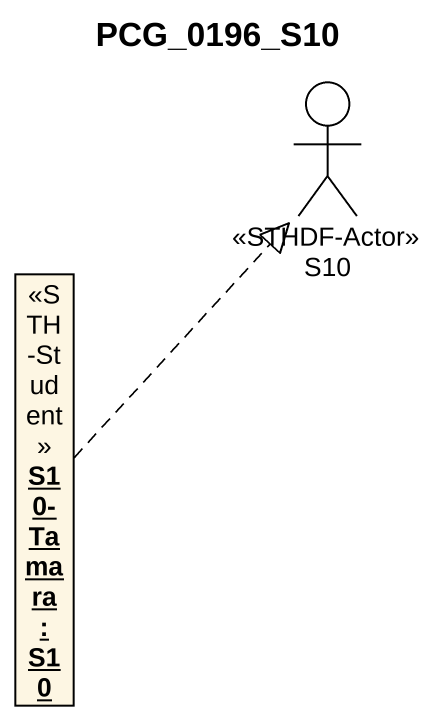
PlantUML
@startuml
title PCG_0196_S10
allowmixing
hide circle
hide empty members
actor S10 <<STHDF-Actor>>
object "S10-Tamara : S10" as S10_Tamara <<STH-Student>>
S10_Tamara .up.|> S10
@enduml
